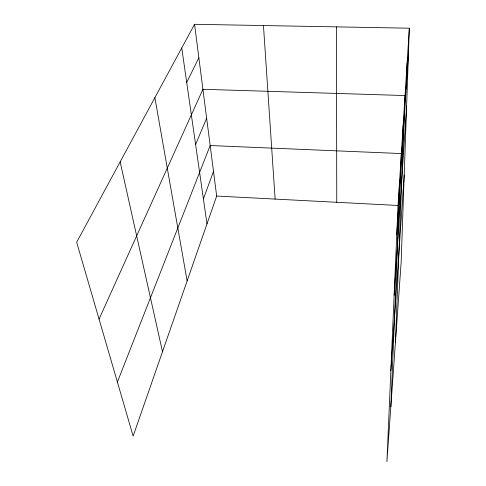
<?xml version="1.0" encoding="UTF-8"?>
<svg xmlns="http://www.w3.org/2000/svg" width="486" height="486" viewBox="0 0 486 486"><rect width="100%" height="100%" fill="white"/><g stroke="black" fill="none" stroke-linecap="round" stroke-linejoin="round"><path stroke-width="0.73" d="M409.334 28.194L401.138 262.628L386.911 461.7L398.028 205.475L409.334 28.194L194.546 24.3L76.667 242.253L133.134 436.076L216.677 196.052L194.546 24.3M406.15 88.993L407.116 62.925M395.446 342.223L405.038 95.554L202.917 89.296L99.053 319.095M402.013 153.163L403.131 125.388M398.405 209.15L399.638 180.221M390.835 406.794L401.339 153.564L210.165 145.533L117.399 382.069M396.752 234.829L408.465 53.132M394.128 295.245L406.618 105.93M390.853 370.812L404.206 174.93M203.391 198.883L213.506 171.449M195.597 144.506L206.641 118.189M186.703 82.474L198.859 57.773M216.677 196.052L398.028 205.475M120.151 161.844L162.494 351.73M154.876 97.637L187.128 280.944M181.758 47.944L206.981 223.906M263.461 25.551L275.119 199.09M336.458 26.876L336.762 202.291"/></g></svg>
